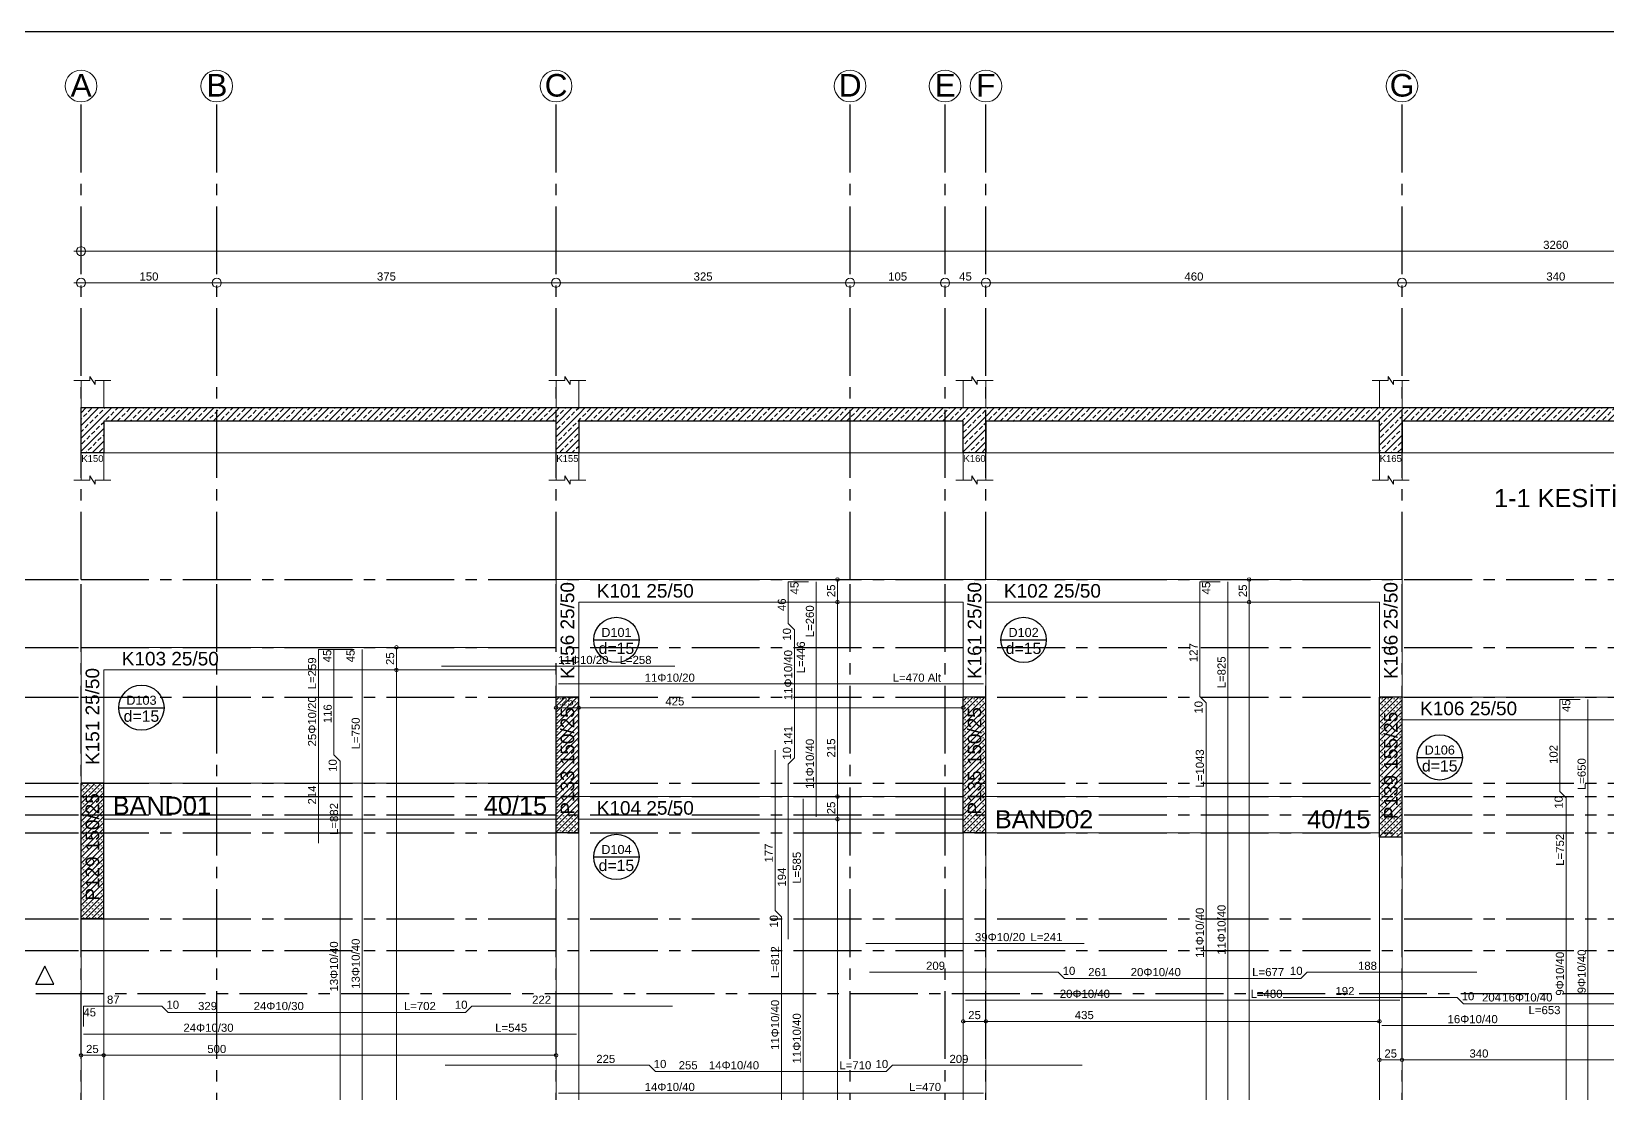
# Model space of a CAD drawing. Header units: millimetres. Extents: x 2232 to 85269, y -3593 to 5869.
# Drawn here: x 50350 to 52092, y 4695 to 5869 of the extents above; entities that cross this region are included whole.
import ezdxf

# ---------------------------------------------------------------- set-up
doc = ezdxf.new("R2010")
doc.units = ezdxf.units.MM
doc.linetypes.add('CENTER2', pattern=[112.5, 75, -12.5, 12.5, -12.5])
doc.linetypes.add('DASHDOT2', pattern=[12.7, 6.35, -3.175, 0, -3.175])
doc.layers.add('aks', color=251, linetype='DASHDOT2', lineweight=35)
for name, color, linetype in [('Donatı Topl. Uzun. Yazısı', 7, 'Continuous'), ('Donatı Uz. Yazısı', 7, 'Continuous'), ('Donatı Yazısı', 7, 'Continuous'), ('Donatı Çizgisi', 7, 'Continuous'), ('Döşeme', 7, 'Continuous'), ('Kiriş', 7, 'Continuous'), ('Panel', 7, 'Continuous'), ('Standart', 7, 'Continuous'), ('Ölçülendirme', 7, 'Continuous')]:
    doc.layers.add(name, color=color, linetype=linetype)
doc.styles.add('arial_1_18', font='arial.ttf', dxfattribs={"height": 0.2})
pattern_1 = [(45, (0, 0), (-7.071068, 7.071068), []), (45, (7.071, 0), (-7.071068, 7.071068), [5, -2.5])]
pattern_2 = [(45, (0, 0), (-3.314563, 3.314563), []), (45, (3.3146, 0), (-3.314563, 3.314563), [0, -4.6875])]

# ---------------------------------------------------------------- blocks, each defined once
blk = doc.blocks.new('IDE382Entity2564')
at = {"layer": 'Standart', "color": 159, "linetype": 'Continuous', "lineweight": -3}
for points in [[(-40, 1902.5), (-50, 1882.5)], [(-50, 1882.5), (-40, 1902.5)], [(-30, 1882.5), (-40, 1902.5)], [(-30, 1882.5), (-40, 1902.5)], [(-50, 1882.5), (-30, 1882.5)], [(-50, 1882.5), (-30, 1882.5)]]:
    blk.add_lwpolyline(points, dxfattribs=at)
at = {"layer": 'Standart', "color": 159, "linetype": 'CENTER2', "lineweight": -3}
blk.add_lwpolyline([(-50, 1872.5), (3310, 1872.5)], dxfattribs=at)
blk = doc.blocks.new('IDE382Entity2565')
at = {"layer": 'Standart', "linetype": 'Continuous', "lineweight": -3}
h = blk.add_hatch(dxfattribs=at)
h.set_pattern_fill('ANSI33', color=171, scale=40, style=0)
h.set_pattern_definition(pattern_1)
h.paths.add_polyline_path([(25, 2470), (0, 2470), (0, 2520), (25, 2520)])
h = blk.add_hatch(dxfattribs=at)
h.set_pattern_fill('ANSI33', color=171, scale=40, style=0)
h.set_pattern_definition(pattern_1)
h.paths.add_polyline_path([(525, 2505), (25, 2505), (25, 2520), (525, 2520)])
h = blk.add_hatch(dxfattribs=at)
h.set_pattern_fill('ANSI33', color=171, scale=40, style=0)
h.set_pattern_definition(pattern_1)
h.paths.add_polyline_path([(550, 2470), (525, 2470), (525, 2520), (550, 2520)])
h = blk.add_hatch(dxfattribs=at)
h.set_pattern_fill('ANSI33', color=171, scale=40, style=0)
h.set_pattern_definition(pattern_1)
h.paths.add_polyline_path([(975, 2505), (550, 2505), (550, 2520), (975, 2520)])
h = blk.add_hatch(dxfattribs=at)
h.set_pattern_fill('ANSI33', color=171, scale=40, style=0)
h.set_pattern_definition(pattern_1)
h.paths.add_polyline_path([(1000, 2470), (975, 2470), (975, 2520), (1000, 2520)])
h = blk.add_hatch(dxfattribs=at)
h.set_pattern_fill('ANSI33', color=171, scale=40, style=0)
h.set_pattern_definition(pattern_1)
h.paths.add_polyline_path([(1435, 2505), (1000, 2505), (1000, 2520), (1435, 2520)])
h = blk.add_hatch(dxfattribs=at)
h.set_pattern_fill('ANSI33', color=171, scale=40, style=0)
h.set_pattern_definition(pattern_1)
h.paths.add_polyline_path([(1460, 2470), (1435, 2470), (1435, 2520), (1460, 2520)])
h = blk.add_hatch(dxfattribs=at)
h.set_pattern_fill('ANSI33', color=171, scale=40, style=0)
h.set_pattern_definition(pattern_1)
h.paths.add_polyline_path([(1800, 2505), (1460, 2505), (1460, 2520), (1800, 2520)])
at = {"layer": 'Standart', "color": 1, "linetype": 'Continuous', "lineweight": 5}
for points in [[(-8, 2550), (9.5, 2550)], [(9.5, 2550), (9.5, 2554.5)], [(9.5, 2554.5), (15.5, 2545.5)], [(15.5, 2545.5), (15.5, 2550)], [(15.5, 2550), (33, 2550)], [(517, 2550), (534.5, 2550)], [(534.5, 2550), (534.5, 2554.5)], [(534.5, 2554.5), (540.5, 2545.5)], [(540.5, 2545.5), (540.5, 2550)], [(540.5, 2550), (558, 2550)], [(967, 2550), (984.5, 2550)], [(984.5, 2550), (984.5, 2554.5)], [(984.5, 2554.5), (990.5, 2545.5)], [(990.5, 2545.5), (990.5, 2550)], [(990.5, 2550), (1008, 2550)], [(1427, 2550), (1444.5, 2550)], [(1444.5, 2550), (1444.5, 2554.5)], [(1444.5, 2554.5), (1450.5, 2545.5)], [(1450.5, 2545.5), (1450.5, 2550)], [(1450.5, 2550), (1468, 2550)], [(-8, 2440), (9.5, 2440)], [(9.5, 2440), (9.5, 2444.5)], [(9.5, 2444.5), (15.5, 2435.5)], [(15.5, 2435.5), (15.5, 2440)], [(15.5, 2440), (33, 2440)], [(517, 2440), (534.5, 2440)], [(534.5, 2440), (534.5, 2444.5)], [(534.5, 2444.5), (540.5, 2435.5)], [(540.5, 2435.5), (540.5, 2440)], [(540.5, 2440), (558, 2440)], [(967, 2440), (984.5, 2440)], [(984.5, 2440), (984.5, 2444.5)], [(984.5, 2444.5), (990.5, 2435.5)], [(990.5, 2435.5), (990.5, 2440)], [(990.5, 2440), (1008, 2440)], [(1427, 2440), (1444.5, 2440)], [(1444.5, 2440), (1444.5, 2444.5)], [(1444.5, 2444.5), (1450.5, 2435.5)], [(1450.5, 2435.5), (1450.5, 2440)], [(1450.5, 2440), (1468, 2440)]]:
    blk.add_lwpolyline(points, dxfattribs=at)
at = {"layer": 'Standart', "color": 163, "linetype": 'Continuous', "lineweight": 5}
for points in [[(0, 2520), (0, 2550)], [(25, 2520), (25, 2550)], [(525, 2520), (525, 2550)], [(550, 2520), (550, 2550)], [(975, 2520), (975, 2550)], [(1000, 2520), (1000, 2550)], [(1435, 2520), (1435, 2550)], [(1460, 2520), (1460, 2550)], [(0, 2440), (0, 2470)], [(25, 2470), (525, 2470)], [(25, 2440), (25, 2470)], [(525, 2440), (525, 2470)], [(550, 2440), (550, 2470)], [(550, 2470), (975, 2470)], [(975, 2440), (975, 2470)], [(1000, 2470), (1435, 2470)], [(1000, 2440), (1000, 2470)], [(1435, 2440), (1435, 2470)], [(1460, 2470), (1800, 2470)], [(1460, 2440), (1460, 2470)]]:
    blk.add_lwpolyline(points, dxfattribs=at)
at = {"layer": 'Standart', "color": 159, "linetype": 'Continuous', "lineweight": -3}
for points in [[(0, 2470), (0, 2520)], [(0, 2520), (25, 2520)], [(25, 2520), (525, 2520)], [(525, 2520), (550, 2520)], [(550, 2520), (975, 2520)], [(975, 2520), (1000, 2520)], [(1000, 2520), (1435, 2520)], [(1435, 2520), (1460, 2520)], [(1460, 2520), (1800, 2520)], [(525, 2505), (25, 2505)], [(25, 2505), (25, 2470)], [(525, 2470), (525, 2505)], [(975, 2505), (550, 2505)], [(550, 2505), (550, 2470)], [(975, 2470), (975, 2505)], [(1435, 2505), (1000, 2505)], [(1000, 2505), (1000, 2470)], [(1435, 2470), (1435, 2505)], [(1800, 2505), (1460, 2505)], [(1460, 2505), (1460, 2470)], [(25, 2470), (0, 2470)], [(550, 2470), (525, 2470)], [(1000, 2470), (975, 2470)], [(1460, 2470), (1435, 2470)]]:
    blk.add_lwpolyline(points, dxfattribs=at)
at = {"layer": 'Standart', "color": 250, "linetype": 'Continuous', "lineweight": 5, "style": 'arial_1_18'}
for s, p in [('K150', (0.3, 2460)), ('K155', (525.3, 2460)), ('K160', (975.3, 2460)), ('K165', (1435.3, 2460))]:
    blk.add_text(s, height=7.5, dxfattribs=at).set_placement(p)
at = {"layer": 'Standart', "color": 166, "linetype": 'Continuous', "lineweight": 5, "style": 'arial_1_18'}
blk.add_text('1-1 KESİTİ', height=20, dxfattribs=at).set_placement((1561.7, 2410))
blk = doc.blocks.new('IDE382Entity2816')
at = {"layer": 'Kiriş', "color": 4, "linetype": 'Continuous', "lineweight": 5}
blk.add_lwpolyline([(1460, 1570), (1460, 2045)], dxfattribs=at)
blk = doc.blocks.new('IDE382Entity2817')
at = {"layer": 'Kiriş', "color": 4, "linetype": 'Continuous', "lineweight": 5}
blk.add_lwpolyline([(1435, 1570), (1435, 2045)], dxfattribs=at)
blk = doc.blocks.new('IDE382Entity2819')
at = {"layer": 'Kiriş', "color": 4, "linetype": 'Continuous', "lineweight": 5}
blk.add_lwpolyline([(1000, 1525), (1000, 2050)], dxfattribs=at)
blk = doc.blocks.new('IDE382Entity2820')
at = {"layer": 'Kiriş', "color": 4, "linetype": 'Continuous', "lineweight": 5}
blk.add_lwpolyline([(975, 1525), (975, 2050)], dxfattribs=at)
blk = doc.blocks.new('IDE382Entity2856')
at = {"layer": 'Kiriş', "color": 4, "linetype": 'Continuous', "lineweight": 5}
blk.add_lwpolyline([(550, 1525), (550, 2050)], dxfattribs=at)
blk = doc.blocks.new('IDE382Entity2857')
at = {"layer": 'Kiriş', "color": 4, "linetype": 'Continuous', "lineweight": 5}
blk.add_lwpolyline([(525, 1525), (525, 2050)], dxfattribs=at)
blk = doc.blocks.new('IDE382Entity2868')
at = {"layer": 'Kiriş', "color": 4, "linetype": 'Continuous', "lineweight": 5}
blk.add_lwpolyline([(1460, 2175), (1800, 2175)], dxfattribs=at)
blk = doc.blocks.new('IDE382Entity2869')
at = {"layer": 'Kiriş', "color": 4, "linetype": 'Continuous', "lineweight": 5}
blk.add_lwpolyline([(1460, 2200), (1800, 2200)], dxfattribs=at)
blk = doc.blocks.new('IDE382Entity2870')
at = {"layer": 'Kiriş', "color": 159, "linetype": 'Continuous', "lineweight": 5, "style": 'arial_1_18'}
blk.add_text('K106 25/50', height=15, dxfattribs=at).set_placement((1480, 2180))
blk = doc.blocks.new('IDE382Entity2871')
at = {"layer": 'Kiriş', "color": 4, "linetype": 'Continuous', "lineweight": 5}
blk.add_lwpolyline([(1000, 2305), (1435, 2305)], dxfattribs=at)
blk = doc.blocks.new('IDE382Entity2872')
at = {"layer": 'Kiriş', "color": 4, "linetype": 'Continuous', "lineweight": 5}
blk.add_lwpolyline([(1000, 2330), (1460, 2330)], dxfattribs=at)
blk = doc.blocks.new('IDE382Entity2873')
at = {"layer": 'Kiriş', "color": 159, "linetype": 'Continuous', "lineweight": 5, "style": 'arial_1_18'}
blk.add_text('K102 25/50', height=15, dxfattribs=at).set_placement((1020, 2310))
blk = doc.blocks.new('IDE382Entity2874')
at = {"layer": 'Kiriş', "color": 4, "linetype": 'Continuous', "lineweight": 5}
blk.add_lwpolyline([(550, 2305), (975, 2305)], dxfattribs=at)
blk = doc.blocks.new('IDE382Entity2875')
at = {"layer": 'Kiriş', "color": 4, "linetype": 'Continuous', "lineweight": 5}
blk.add_lwpolyline([(525, 2330), (1000, 2330)], dxfattribs=at)
blk = doc.blocks.new('IDE382Entity2876')
at = {"layer": 'Kiriş', "color": 159, "linetype": 'Continuous', "lineweight": 5, "style": 'arial_1_18'}
blk.add_text('K101 25/50', height=15, dxfattribs=at).set_placement((570, 2310))
blk = doc.blocks.new('IDE382Entity2877')
at = {"layer": 'Kiriş', "color": 4, "linetype": 'Continuous', "lineweight": 5}
blk.add_lwpolyline([(25, 2230), (525, 2230)], dxfattribs=at)
blk = doc.blocks.new('IDE382Entity2878')
at = {"layer": 'Kiriş', "color": 4, "linetype": 'Continuous', "lineweight": 5}
blk.add_lwpolyline([(0, 2255), (525, 2255)], dxfattribs=at)
blk = doc.blocks.new('IDE382Entity2879')
at = {"layer": 'Kiriş', "color": 159, "linetype": 'Continuous', "lineweight": 5, "style": 'arial_1_18'}
blk.add_text('K103 25/50', height=15, dxfattribs=at).set_placement((45, 2235))
blk = doc.blocks.new('IDE382Entity2913')
at = {"layer": 'Kiriş', "color": 4, "linetype": 'Continuous', "lineweight": 5}
blk.add_lwpolyline([(1460, 2200), (1460, 2330)], dxfattribs=at)
blk = doc.blocks.new('IDE382Entity2914')
at = {"layer": 'Kiriş', "color": 4, "linetype": 'Continuous', "lineweight": 5}
blk.add_lwpolyline([(1435, 2200), (1435, 2305)], dxfattribs=at)
blk = doc.blocks.new('IDE382Entity2915')
at = {"layer": 'Kiriş', "color": 159, "linetype": 'Continuous', "lineweight": 5, "style": 'arial_1_18'}
blk.add_text('K166 25/50', height=15, rotation=90, dxfattribs=at).set_placement((1455, 2220))
blk = doc.blocks.new('IDE382Entity2916')
at = {"layer": 'Kiriş', "color": 4, "linetype": 'Continuous', "lineweight": 5}
blk.add_lwpolyline([(1000, 2200), (1000, 2305)], dxfattribs=at)
blk = doc.blocks.new('IDE382Entity2917')
at = {"layer": 'Kiriş', "color": 4, "linetype": 'Continuous', "lineweight": 5}
blk.add_lwpolyline([(975, 2200), (975, 2305)], dxfattribs=at)
blk = doc.blocks.new('IDE382Entity2918')
at = {"layer": 'Kiriş', "color": 159, "linetype": 'Continuous', "lineweight": 5, "style": 'arial_1_18'}
blk.add_text('K161 25/50', height=15, rotation=90, dxfattribs=at).set_placement((995, 2220))
blk = doc.blocks.new('IDE382Entity2919')
at = {"layer": 'Kiriş', "color": 4, "linetype": 'Continuous', "lineweight": 5}
blk.add_lwpolyline([(550, 2200), (550, 2305)], dxfattribs=at)
blk = doc.blocks.new('IDE382Entity2920')
at = {"layer": 'Kiriş', "color": 4, "linetype": 'Continuous', "lineweight": 5}
blk.add_lwpolyline([(525, 2200), (525, 2230)], dxfattribs=at)
blk = doc.blocks.new('IDE382Entity2921')
at = {"layer": 'Kiriş', "color": 4, "linetype": 'Continuous', "lineweight": 5}
blk.add_lwpolyline([(525, 2255), (525, 2330)], dxfattribs=at)
blk = doc.blocks.new('IDE382Entity2922')
at = {"layer": 'Kiriş', "color": 159, "linetype": 'Continuous', "lineweight": 5, "style": 'arial_1_18'}
blk.add_text('K156 25/50', height=15, rotation=90, dxfattribs=at).set_placement((545, 2220))
blk = doc.blocks.new('IDE382Entity2954')
at = {"layer": 'Kiriş', "color": 4, "linetype": 'Continuous', "lineweight": 5}
blk.add_lwpolyline([(25, 1525), (25, 1955)], dxfattribs=at)
blk = doc.blocks.new('IDE382Entity2955')
at = {"layer": 'Kiriş', "color": 4, "linetype": 'Continuous', "lineweight": 5}
blk.add_lwpolyline([(0, 1525), (0, 1955)], dxfattribs=at)
blk = doc.blocks.new('IDE382Entity2960')
at = {"layer": 'Kiriş', "color": 4, "linetype": 'Continuous', "lineweight": 5}
blk.add_lwpolyline([(25, 2105), (25, 2230)], dxfattribs=at)
blk = doc.blocks.new('IDE382Entity2961')
at = {"layer": 'Kiriş', "color": 4, "linetype": 'Continuous', "lineweight": 5}
blk.add_lwpolyline([(0, 2105), (0, 2255)], dxfattribs=at)
blk = doc.blocks.new('IDE382Entity2962')
at = {"layer": 'Kiriş', "color": 159, "linetype": 'Continuous', "lineweight": 5, "style": 'arial_1_18'}
blk.add_text('K151 25/50', height=15, rotation=90, dxfattribs=at).set_placement((20, 2125))
blk = doc.blocks.new('IDE382Entity3025')
at = {"layer": 'Panel', "linetype": 'Continuous', "lineweight": 5}
h = blk.add_hatch(dxfattribs=at)
h.set_pattern_fill('SACNCR', color=163, scale=50, style=0)
h.set_pattern_definition(pattern_2)
h.paths.add_polyline_path([(1435, 2045), (1435, 2200), (1460, 2200), (1460, 2045)])
blk = doc.blocks.new('IDE382Entity3026')
at = {"layer": 'Panel', "color": 164, "linetype": 'Continuous', "lineweight": -3}
blk.add_lwpolyline([(1460, 2045), (1435, 2045)], dxfattribs=at)
blk = doc.blocks.new('IDE382Entity3027')
at = {"layer": 'Panel', "color": 164, "linetype": 'Continuous', "lineweight": -3}
blk.add_lwpolyline([(1460, 2045), (1460, 2200)], dxfattribs=at)
blk = doc.blocks.new('IDE382Entity3028')
at = {"layer": 'Panel', "color": 164, "linetype": 'Continuous', "lineweight": -3}
blk.add_lwpolyline([(1460, 2200), (1435, 2200)], dxfattribs=at)
blk = doc.blocks.new('IDE382Entity3029')
at = {"layer": 'Panel', "color": 164, "linetype": 'Continuous', "lineweight": -3}
blk.add_lwpolyline([(1435, 2045), (1435, 2200)], dxfattribs=at)
blk = doc.blocks.new('IDE382Entity3030')
at = {"layer": 'Panel', "color": 159, "linetype": 'Continuous', "lineweight": -3, "style": 'arial_1_18'}
blk.add_text('P139 155/25', height=15, rotation=90, dxfattribs=at).set_placement((1455, 2065))
blk = doc.blocks.new('IDE382Entity3031')
at = {"layer": 'Panel', "linetype": 'Continuous', "lineweight": 5}
h = blk.add_hatch(dxfattribs=at)
h.set_pattern_fill('SACNCR', color=163, scale=50, style=0)
h.set_pattern_definition(pattern_2)
h.paths.add_polyline_path([(975, 2050), (975, 2200), (1000, 2200), (1000, 2050)])
blk = doc.blocks.new('IDE382Entity3032')
at = {"layer": 'Panel', "color": 164, "linetype": 'Continuous', "lineweight": -3}
blk.add_lwpolyline([(1000, 2050), (975, 2050)], dxfattribs=at)
blk = doc.blocks.new('IDE382Entity3033')
at = {"layer": 'Panel', "color": 164, "linetype": 'Continuous', "lineweight": -3}
blk.add_lwpolyline([(1000, 2050), (1000, 2200)], dxfattribs=at)
blk = doc.blocks.new('IDE382Entity3034')
at = {"layer": 'Panel', "color": 164, "linetype": 'Continuous', "lineweight": -3}
blk.add_lwpolyline([(1000, 2200), (975, 2200)], dxfattribs=at)
blk = doc.blocks.new('IDE382Entity3035')
at = {"layer": 'Panel', "color": 164, "linetype": 'Continuous', "lineweight": -3}
blk.add_lwpolyline([(975, 2050), (975, 2200)], dxfattribs=at)
blk = doc.blocks.new('IDE382Entity3036')
at = {"layer": 'Panel', "color": 159, "linetype": 'Continuous', "lineweight": -3, "style": 'arial_1_18'}
blk.add_text('P135 150/25', height=15, rotation=90, dxfattribs=at).set_placement((995, 2070))
blk = doc.blocks.new('IDE382Entity3049')
at = {"layer": 'Panel', "linetype": 'Continuous', "lineweight": 5}
h = blk.add_hatch(dxfattribs=at)
h.set_pattern_fill('SACNCR', color=163, scale=50, style=0)
h.set_pattern_definition(pattern_2)
h.paths.add_polyline_path([(525, 2050), (525, 2200), (550, 2200), (550, 2050)])
blk = doc.blocks.new('IDE382Entity3050')
at = {"layer": 'Panel', "color": 164, "linetype": 'Continuous', "lineweight": -3}
blk.add_lwpolyline([(550, 2050), (525, 2050)], dxfattribs=at)
blk = doc.blocks.new('IDE382Entity3051')
at = {"layer": 'Panel', "color": 164, "linetype": 'Continuous', "lineweight": -3}
blk.add_lwpolyline([(550, 2050), (550, 2200)], dxfattribs=at)
blk = doc.blocks.new('IDE382Entity3052')
at = {"layer": 'Panel', "color": 164, "linetype": 'Continuous', "lineweight": -3}
blk.add_lwpolyline([(550, 2200), (525, 2200)], dxfattribs=at)
blk = doc.blocks.new('IDE382Entity3053')
at = {"layer": 'Panel', "color": 164, "linetype": 'Continuous', "lineweight": -3}
blk.add_lwpolyline([(525, 2050), (525, 2200)], dxfattribs=at)
blk = doc.blocks.new('IDE382Entity3054')
at = {"layer": 'Panel', "color": 159, "linetype": 'Continuous', "lineweight": -3, "style": 'arial_1_18'}
blk.add_text('P133 150/25', height=15, rotation=90, dxfattribs=at).set_placement((545, 2070))
blk = doc.blocks.new('IDE382Entity3055')
at = {"layer": 'Panel', "linetype": 'Continuous', "lineweight": 5}
h = blk.add_hatch(dxfattribs=at)
h.set_pattern_fill('SACNCR', color=163, scale=50, style=0)
h.set_pattern_definition(pattern_2)
h.paths.add_polyline_path([(0, 1955), (0, 2105), (25, 2105), (25, 1955)])
blk = doc.blocks.new('IDE382Entity3056')
at = {"layer": 'Panel', "color": 164, "linetype": 'Continuous', "lineweight": -3}
blk.add_lwpolyline([(25, 1955), (0, 1955)], dxfattribs=at)
blk = doc.blocks.new('IDE382Entity3057')
at = {"layer": 'Panel', "color": 164, "linetype": 'Continuous', "lineweight": -3}
blk.add_lwpolyline([(25, 1955), (25, 2105)], dxfattribs=at)
blk = doc.blocks.new('IDE382Entity3058')
at = {"layer": 'Panel', "color": 164, "linetype": 'Continuous', "lineweight": -3}
blk.add_lwpolyline([(25, 2105), (0, 2105)], dxfattribs=at)
blk = doc.blocks.new('IDE382Entity3059')
at = {"layer": 'Panel', "color": 164, "linetype": 'Continuous', "lineweight": -3}
blk.add_lwpolyline([(0, 1955), (0, 2105)], dxfattribs=at)
blk = doc.blocks.new('IDE382Entity3060')
at = {"layer": 'Panel', "color": 159, "linetype": 'Continuous', "lineweight": -3, "style": 'arial_1_18'}
blk.add_text('P129 150/25', height=15, rotation=90, dxfattribs=at).set_placement((20, 1975))
blk = doc.blocks.new('IDE382Entity3152')
at = {"layer": 'aks', "color": 251, "linetype": 'CENTER2', "lineweight": -3}
blk.add_lwpolyline([(-528, 2330), (0, 2330)], dxfattribs=at)
blk = doc.blocks.new('IDE382Entity3154')
at = {"layer": 'aks', "color": 251, "linetype": 'CENTER2', "lineweight": -3}
blk.add_lwpolyline([(0, 2330), (3260, 2330)], dxfattribs=at)
blk = doc.blocks.new('IDE382Entity3159')
at = {"layer": 'aks', "color": 251, "linetype": 'CENTER2', "lineweight": -3}
blk.add_lwpolyline([(-528, 2255), (0, 2255)], dxfattribs=at)
blk = doc.blocks.new('IDE382Entity3161')
at = {"layer": 'aks', "color": 251, "linetype": 'CENTER2', "lineweight": -3}
blk.add_lwpolyline([(0, 2255), (3260, 2255)], dxfattribs=at)
blk = doc.blocks.new('IDE382Entity3166')
at = {"layer": 'aks', "color": 251, "linetype": 'CENTER2', "lineweight": -3}
blk.add_lwpolyline([(-528, 2200), (0, 2200)], dxfattribs=at)
blk = doc.blocks.new('IDE382Entity3168')
at = {"layer": 'aks', "color": 251, "linetype": 'CENTER2', "lineweight": -3}
blk.add_lwpolyline([(0, 2200), (3260, 2200)], dxfattribs=at)
blk = doc.blocks.new('IDE382Entity3173')
at = {"layer": 'aks', "color": 251, "linetype": 'CENTER2', "lineweight": -3}
blk.add_lwpolyline([(-528, 2050), (0, 2050)], dxfattribs=at)
blk = doc.blocks.new('IDE382Entity3175')
at = {"layer": 'aks', "color": 251, "linetype": 'CENTER2', "lineweight": -3}
blk.add_lwpolyline([(0, 2050), (3260, 2050)], dxfattribs=at)
blk = doc.blocks.new('IDE382Entity3180')
at = {"layer": 'aks', "color": 251, "linetype": 'CENTER2', "lineweight": -3}
blk.add_lwpolyline([(-528, 2105), (0, 2105)], dxfattribs=at)
blk = doc.blocks.new('IDE382Entity3182')
at = {"layer": 'aks', "color": 251, "linetype": 'CENTER2', "lineweight": -3}
blk.add_lwpolyline([(0, 2105), (3260, 2105)], dxfattribs=at)
blk = doc.blocks.new('IDE382Entity3187')
at = {"layer": 'aks', "color": 251, "linetype": 'CENTER2', "lineweight": -3}
blk.add_lwpolyline([(-528, 1955), (0, 1955)], dxfattribs=at)
blk = doc.blocks.new('IDE382Entity3189')
at = {"layer": 'aks', "color": 251, "linetype": 'CENTER2', "lineweight": -3}
blk.add_lwpolyline([(0, 1955), (3260, 1955)], dxfattribs=at)
blk = doc.blocks.new('IDE382Entity3194')
at = {"layer": 'aks', "color": 251, "linetype": 'CENTER2', "lineweight": -3}
blk.add_lwpolyline([(-528, 2090), (0, 2090)], dxfattribs=at)
blk = doc.blocks.new('IDE382Entity3196')
at = {"layer": 'aks', "color": 251, "linetype": 'CENTER2', "lineweight": -3}
blk.add_lwpolyline([(0, 2090), (3260, 2090)], dxfattribs=at)
blk = doc.blocks.new('IDE382Entity3201')
at = {"layer": 'aks', "color": 251, "linetype": 'CENTER2', "lineweight": -3}
blk.add_lwpolyline([(-528, 2070), (0, 2070)], dxfattribs=at)
blk = doc.blocks.new('IDE382Entity3203')
at = {"layer": 'aks', "color": 251, "linetype": 'CENTER2', "lineweight": -3}
blk.add_lwpolyline([(0, 2070), (3260, 2070)], dxfattribs=at)
blk = doc.blocks.new('IDE382Entity3208')
at = {"layer": 'aks', "color": 251, "linetype": 'CENTER2', "lineweight": -3}
blk.add_lwpolyline([(-528, 1920), (0, 1920)], dxfattribs=at)
blk = doc.blocks.new('IDE382Entity3210')
at = {"layer": 'aks', "color": 251, "linetype": 'CENTER2', "lineweight": -3}
blk.add_lwpolyline([(0, 1920), (3260, 1920)], dxfattribs=at)
blk = doc.blocks.new('IDE382Entity3335')
at = {"layer": 'aks', "color": 251, "linetype": 'CENTER2', "lineweight": -3}
blk.add_lwpolyline([(150, 2330), (150, 2858)], dxfattribs=at)
blk = doc.blocks.new('IDE382Entity3336')
at = {"layer": 'aks', "color": 251, "linetype": 'CENTER2', "lineweight": -3}
blk.add_lwpolyline([(150, 0), (150, 2330)], dxfattribs=at)
blk = doc.blocks.new('IDE382Entity3339')
at = {"layer": 'aks', "color": 30, "linetype": 'Continuous', "lineweight": 5}
blk.add_circle((150, 2875.5), 17.5, dxfattribs=at)
blk = doc.blocks.new('IDE382Entity3340')
at = {"layer": 'aks', "color": 1, "linetype": 'Continuous', "lineweight": 5, "style": 'arial_1_18'}
blk.add_text('B', height=25, dxfattribs=at).set_placement((138.4, 2863.9))
blk = doc.blocks.new('IDE382Entity3342')
at = {"layer": 'aks', "color": 251, "linetype": 'CENTER2', "lineweight": -3}
blk.add_lwpolyline([(0, 2330), (0, 2858)], dxfattribs=at)
blk = doc.blocks.new('IDE382Entity3343')
at = {"layer": 'aks', "color": 251, "linetype": 'CENTER2', "lineweight": -3}
blk.add_lwpolyline([(0, 0), (0, 2330)], dxfattribs=at)
blk = doc.blocks.new('IDE382Entity3346')
at = {"layer": 'aks', "color": 30, "linetype": 'Continuous', "lineweight": 5}
blk.add_circle((0, 2875.5), 17.5, dxfattribs=at)
blk = doc.blocks.new('IDE382Entity3347')
at = {"layer": 'aks', "color": 1, "linetype": 'Continuous', "lineweight": 5, "style": 'arial_1_18'}
blk.add_text('A', height=25, dxfattribs=at).set_placement((-11.6, 2863.9))
blk = doc.blocks.new('IDE382Entity3405')
at = {"layer": 'aks', "color": 251, "linetype": 'CENTER2', "lineweight": -3}
blk.add_lwpolyline([(525, 2330), (525, 2858)], dxfattribs=at)
blk = doc.blocks.new('IDE382Entity3406')
at = {"layer": 'aks', "color": 251, "linetype": 'CENTER2', "lineweight": -3}
blk.add_lwpolyline([(525, 0), (525, 2330)], dxfattribs=at)
blk = doc.blocks.new('IDE382Entity3409')
at = {"layer": 'aks', "color": 30, "linetype": 'Continuous', "lineweight": 5}
blk.add_circle((525, 2875.5), 17.5, dxfattribs=at)
blk = doc.blocks.new('IDE382Entity3410')
at = {"layer": 'aks', "color": 1, "linetype": 'Continuous', "lineweight": 5, "style": 'arial_1_18'}
blk.add_text('C', height=25, dxfattribs=at).set_placement((512.4, 2863.9))
blk = doc.blocks.new('IDE382Entity3412')
at = {"layer": 'aks', "color": 251, "linetype": 'CENTER2', "lineweight": -3}
blk.add_lwpolyline([(1000, 2330), (1000, 2858)], dxfattribs=at)
blk = doc.blocks.new('IDE382Entity3413')
at = {"layer": 'aks', "color": 251, "linetype": 'CENTER2', "lineweight": -3}
blk.add_lwpolyline([(1000, 0), (1000, 2330)], dxfattribs=at)
blk = doc.blocks.new('IDE382Entity3416')
at = {"layer": 'aks', "color": 30, "linetype": 'Continuous', "lineweight": 5}
blk.add_circle((1000, 2875.5), 17.5, dxfattribs=at)
blk = doc.blocks.new('IDE382Entity3417')
at = {"layer": 'aks', "color": 1, "linetype": 'Continuous', "lineweight": 5, "style": 'arial_1_18'}
blk.add_text('F', height=25, dxfattribs=at).set_placement((989.3, 2863.9))
blk = doc.blocks.new('IDE382Entity3419')
at = {"layer": 'aks', "color": 251, "linetype": 'CENTER2', "lineweight": -3}
blk.add_lwpolyline([(850, 2330), (850, 2858)], dxfattribs=at)
blk = doc.blocks.new('IDE382Entity3420')
at = {"layer": 'aks', "color": 251, "linetype": 'CENTER2', "lineweight": -3}
blk.add_lwpolyline([(850, 0), (850, 2330)], dxfattribs=at)
blk = doc.blocks.new('IDE382Entity3423')
at = {"layer": 'aks', "color": 30, "linetype": 'Continuous', "lineweight": 5}
blk.add_circle((850, 2875.5), 17.5, dxfattribs=at)
blk = doc.blocks.new('IDE382Entity3424')
at = {"layer": 'aks', "color": 1, "linetype": 'Continuous', "lineweight": 5, "style": 'arial_1_18'}
blk.add_text('D', height=25, dxfattribs=at).set_placement((837.4, 2863.9))
blk = doc.blocks.new('IDE382Entity3426')
at = {"layer": 'aks', "color": 251, "linetype": 'CENTER2', "lineweight": -3}
blk.add_lwpolyline([(1460, 2330), (1460, 2858)], dxfattribs=at)
blk = doc.blocks.new('IDE382Entity3427')
at = {"layer": 'aks', "color": 251, "linetype": 'CENTER2', "lineweight": -3}
blk.add_lwpolyline([(1460, 0), (1460, 2330)], dxfattribs=at)
blk = doc.blocks.new('IDE382Entity3430')
at = {"layer": 'aks', "color": 30, "linetype": 'Continuous', "lineweight": 5}
blk.add_circle((1460, 2875.5), 17.5, dxfattribs=at)
blk = doc.blocks.new('IDE382Entity3431')
at = {"layer": 'aks', "color": 1, "linetype": 'Continuous', "lineweight": 5, "style": 'arial_1_18'}
blk.add_text('G', height=25, dxfattribs=at).set_placement((1446.4, 2863.9))
blk = doc.blocks.new('IDE382Entity3475')
at = {"layer": 'aks', "color": 251, "linetype": 'CENTER2', "lineweight": -3}
blk.add_lwpolyline([(955, 2330), (955, 2858)], dxfattribs=at)
blk = doc.blocks.new('IDE382Entity3476')
at = {"layer": 'aks', "color": 251, "linetype": 'CENTER2', "lineweight": -3}
blk.add_lwpolyline([(955, 0), (955, 2330)], dxfattribs=at)
blk = doc.blocks.new('IDE382Entity3479')
at = {"layer": 'aks', "color": 30, "linetype": 'Continuous', "lineweight": 5}
blk.add_circle((955, 2875.5), 17.5, dxfattribs=at)
blk = doc.blocks.new('IDE382Entity3480')
at = {"layer": 'aks', "color": 1, "linetype": 'Continuous', "lineweight": 5, "style": 'arial_1_18'}
blk.add_text('E', height=25, dxfattribs=at).set_placement((943.4, 2863.9))
blk = doc.blocks.new('IDE382Entity3488')
at = {"layer": 'Döşeme', "color": 117, "linetype": 'Continuous', "lineweight": -3}
blk.add_lwpolyline([(41.7, 2188.3), (91.7, 2188.3)], dxfattribs=at)
blk.add_circle((66.7, 2188.3), 25, dxfattribs=at)
at = {"layer": 'Döşeme', "color": 178, "linetype": 'Continuous', "lineweight": -3, "style": 'arial_1_18'}
blk.add_text('D103', height=10, dxfattribs=at).set_placement((50, 2191.5))
at = {"layer": 'Döşeme', "color": 164, "linetype": 'Continuous', "lineweight": -3, "style": 'arial_1_18'}
blk.add_text('d=15', height=12.5, dxfattribs=at).set_placement((47, 2172.7))
blk = doc.blocks.new('IDE382Entity3489')
at = {"layer": 'Kiriş', "color": 4, "linetype": 'Continuous', "lineweight": 5}
blk.add_lwpolyline([(550, 2065), (975, 2065)], dxfattribs=at)
blk = doc.blocks.new('IDE382Entity3490')
at = {"layer": 'Kiriş', "color": 4, "linetype": 'Continuous', "lineweight": 5}
blk.add_lwpolyline([(550, 2090), (975, 2090)], dxfattribs=at)
blk = doc.blocks.new('IDE382Entity3491')
at = {"layer": 'Kiriş', "color": 159, "linetype": 'Continuous', "lineweight": 5, "style": 'arial_1_18'}
blk.add_text('K104 25/50', height=15, dxfattribs=at).set_placement((570, 2070))
blk = doc.blocks.new('IDE382Entity3492')
at = {"layer": 'Döşeme', "color": 117, "linetype": 'Continuous', "lineweight": -3}
blk.add_lwpolyline([(566.7, 2263.3), (616.7, 2263.3)], dxfattribs=at)
blk.add_circle((591.7, 2263.3), 25, dxfattribs=at)
at = {"layer": 'Döşeme', "color": 178, "linetype": 'Continuous', "lineweight": -3, "style": 'arial_1_18'}
blk.add_text('D101', height=10, dxfattribs=at).set_placement((575, 2266.5))
at = {"layer": 'Döşeme', "color": 164, "linetype": 'Continuous', "lineweight": -3, "style": 'arial_1_18'}
blk.add_text('d=15', height=12.5, dxfattribs=at).set_placement((572, 2247.7))
blk = doc.blocks.new('IDE382Entity3493')
at = {"layer": 'Döşeme', "color": 117, "linetype": 'Continuous', "lineweight": -3}
blk.add_lwpolyline([(566.7, 2023.3), (616.7, 2023.3)], dxfattribs=at)
blk.add_circle((591.7, 2023.3), 25, dxfattribs=at)
at = {"layer": 'Döşeme', "color": 164, "linetype": 'Continuous', "lineweight": -3, "style": 'arial_1_18'}
blk.add_text('d=15', height=12.5, dxfattribs=at).set_placement((572, 2007.7))
at = {"layer": 'Döşeme', "color": 178, "linetype": 'Continuous', "lineweight": -3, "style": 'arial_1_18'}
blk.add_text('D104', height=10, dxfattribs=at).set_placement((575, 2026.5))
blk = doc.blocks.new('IDE382Entity3494')
at = {"layer": 'Döşeme', "color": 117, "linetype": 'Continuous', "lineweight": -3}
blk.add_lwpolyline([(1016.7, 2263.3), (1066.7, 2263.3)], dxfattribs=at)
blk.add_circle((1041.7, 2263.3), 25, dxfattribs=at)
at = {"layer": 'Döşeme', "color": 178, "linetype": 'Continuous', "lineweight": -3, "style": 'arial_1_18'}
blk.add_text('D102', height=10, dxfattribs=at).set_placement((1025, 2266.5))
at = {"layer": 'Döşeme', "color": 164, "linetype": 'Continuous', "lineweight": -3, "style": 'arial_1_18'}
blk.add_text('d=15', height=12.5, dxfattribs=at).set_placement((1022, 2247.7))
blk = doc.blocks.new('IDE382Entity3495')
at = {"layer": 'Döşeme', "color": 117, "linetype": 'Continuous', "lineweight": -3}
blk.add_lwpolyline([(1476.7, 2133.3), (1526.7, 2133.3)], dxfattribs=at)
blk.add_circle((1501.7, 2133.3), 25, dxfattribs=at)
at = {"layer": 'Döşeme', "color": 178, "linetype": 'Continuous', "lineweight": -3, "style": 'arial_1_18'}
blk.add_text('D106', height=10, dxfattribs=at).set_placement((1485, 2136.5))
at = {"layer": 'Döşeme', "color": 164, "linetype": 'Continuous', "lineweight": -3, "style": 'arial_1_18'}
blk.add_text('d=15', height=12.5, dxfattribs=at).set_placement((1482, 2117.7))
blk = doc.blocks.new('IDE382Entity3539')
at = {"layer": 'Kiriş', "color": 231, "linetype": 'Continuous', "lineweight": 5}
blk.add_lwpolyline([(1000, 2090), (1435, 2090)], dxfattribs=at)
blk = doc.blocks.new('IDE382Entity3540')
at = {"layer": 'Kiriş', "color": 231, "linetype": 'Continuous', "lineweight": 5}
blk.add_lwpolyline([(975, 2050), (1000, 2050)], dxfattribs=at)
blk = doc.blocks.new('IDE382Entity3541')
at = {"layer": 'Kiriş', "color": 231, "linetype": 'Continuous', "lineweight": 5}
blk.add_lwpolyline([(1000, 2050), (1435, 2050)], dxfattribs=at)
blk = doc.blocks.new('IDE382Entity3542')
at = {"layer": 'Kiriş', "color": 231, "linetype": 'Continuous', "lineweight": 5}
blk.add_lwpolyline([(975, 2050), (975, 2065)], dxfattribs=at)
blk = doc.blocks.new('IDE382Entity3543')
at = {"layer": 'Kiriş', "color": 231, "linetype": 'Continuous', "lineweight": 5}
blk.add_lwpolyline([(975, 2065), (975, 2090)], dxfattribs=at)
blk = doc.blocks.new('IDE382Entity3544')
at = {"layer": 'Kiriş', "color": 231, "linetype": 'Continuous', "lineweight": 5}
blk.add_lwpolyline([(1460, 2050), (1460, 2090)], dxfattribs=at)
blk = doc.blocks.new('IDE382Entity3545')
at = {"layer": 'Kiriş', "color": 166, "linetype": 'Continuous', "lineweight": 5, "style": 'arial_1_18'}
blk.add_text('BAND02', height=20, dxfattribs=at).set_placement((1010, 2055))
blk = doc.blocks.new('IDE382Entity3546')
at = {"layer": 'Kiriş', "color": 166, "linetype": 'Continuous', "lineweight": 5, "style": 'arial_1_18'}
blk.add_text('40/15', height=20, dxfattribs=at).set_placement((1355.1, 2055))
blk = doc.blocks.new('IDE382Entity3565')
at = {"layer": 'Kiriş', "color": 231, "linetype": 'Continuous', "lineweight": 5}
blk.add_lwpolyline([(0, 2105), (25, 2105)], dxfattribs=at)
blk = doc.blocks.new('IDE382Entity3566')
at = {"layer": 'Kiriş', "color": 231, "linetype": 'Continuous', "lineweight": 5}
blk.add_lwpolyline([(25, 2105), (525, 2105)], dxfattribs=at)
blk = doc.blocks.new('IDE382Entity3567')
at = {"layer": 'Kiriş', "color": 231, "linetype": 'Continuous', "lineweight": 5}
blk.add_lwpolyline([(25, 2065), (525, 2065)], dxfattribs=at)
blk = doc.blocks.new('IDE382Entity3568')
at = {"layer": 'Kiriş', "color": 231, "linetype": 'Continuous', "lineweight": 5}
blk.add_lwpolyline([(0, 2065), (0, 2105)], dxfattribs=at)
blk = doc.blocks.new('IDE382Entity3569')
at = {"layer": 'Kiriş', "color": 231, "linetype": 'Continuous', "lineweight": 5}
blk.add_lwpolyline([(550, 2065), (550, 2090)], dxfattribs=at)
blk = doc.blocks.new('IDE382Entity3570')
at = {"layer": 'Kiriş', "color": 231, "linetype": 'Continuous', "lineweight": 5}
blk.add_lwpolyline([(550, 2090), (550, 2105)], dxfattribs=at)
blk = doc.blocks.new('IDE382Entity3571')
at = {"layer": 'Kiriş', "color": 166, "linetype": 'Continuous', "lineweight": 5, "style": 'arial_1_18'}
blk.add_text('BAND01', height=20, dxfattribs=at).set_placement((35, 2070))
blk = doc.blocks.new('IDE382Entity3572')
at = {"layer": 'Kiriş', "color": 166, "linetype": 'Continuous', "lineweight": 5, "style": 'arial_1_18'}
blk.add_text('40/15', height=20, dxfattribs=at).set_placement((445.1, 2070))
blk = doc.blocks.new('IDE382Entity3844')
at = {"layer": 'Ölçülendirme', "color": 1, "linetype": 'Continuous', "lineweight": 5}
for points in [[(-8, 2693), (3268, 2693)], [(-8, 2658), (3268, 2658)]]:
    blk.add_lwpolyline(points, dxfattribs=at)
for centre in [(0, 2693), (0, 2658), (150, 2658), (525, 2658), (850, 2658), (955, 2658), (1000, 2658), (1460, 2658)]:
    blk.add_circle(centre, 5, dxfattribs=at)
at = {"layer": 'Ölçülendirme', "color": 1, "linetype": 'Continuous', "lineweight": 5, "style": 'arial_1_18'}
for s, p in [('3260', (1616, 2695.5)), ('150', (64.5, 2660.5)), ('375', (327, 2660.5)), ('325', (677, 2660.5)), ('105', (892, 2660.5)), ('45', (970.5, 2660.5)), ('460', (1219.5, 2660.5)), ('340', (1619.5, 2660.5))]:
    blk.add_text(s, height=9, dxfattribs=at).set_placement(p)
blk = doc.blocks.new('IDE382Entity3859')
at = {"layer": 'Donatı Çizgisi', "color": 5, "linetype": 'Continuous', "lineweight": 5}
for points in [[(781.5, 2281.3), (781.5, 2327.5)], [(781.5, 2327.5), (804, 2327.5)], [(812.5, 2067.5), (812.5, 2327.5)], [(1236.5, 2200.6), (1236.5, 2327.5)], [(1236.5, 2327.5), (1259, 2327.5)], [(1267.5, 1502.5), (1267.5, 2327.5)], [(788.5, 2274.3), (781.5, 2281.3)], [(788.5, 2133), (788.5, 2274.3)], [(262.3, 2038.5), (262.3, 2252.5)], [(262.3, 2252.5), (284.8, 2252.5)], [(279.5, 2136.3), (279.5, 2252.5)], [(279.5, 2252.5), (302, 2252.5)], [(310.5, 1502.5), (310.5, 2252.5)], [(398.5, 2234.1), (656.3, 2234.1)], [(527.5, 2214.5), (997.5, 2214.5)], [(1243.5, 2193.6), (1236.5, 2200.6)], [(1634.5, 2095.6), (1634.5, 2197.5)], [(1634.5, 2197.5), (1657, 2197.5)], [(1665.5, 1547.5), (1665.5, 2197.5)], [(1243.5, 1681), (1243.5, 2193.6)], [(286.5, 2129.3), (279.5, 2136.3)], [(286.5, 1666), (286.5, 2129.3)], [(767, 1964), (767, 2141.2)], [(781.5, 2126), (788.5, 2133)], [(781.5, 1932.5), (781.5, 2126)], [(1641.5, 2088.6), (1634.5, 2095.6)], [(798, 1502.5), (798, 2087.5)], [(1641.5, 1691), (1641.5, 2088.6)], [(774, 1957), (767, 1964)], [(774, 1633), (774, 1957)], [(867.3, 1927.7), (1108.8, 1927.7)], [(871.3, 1896), (1080, 1896)], [(1080, 1896), (1087, 1889)], [(1087, 1889), (1348, 1889)], [(1348, 1889), (1355, 1896)], [(1355, 1896), (1542.5, 1896)], [(977.5, 1865), (1457.5, 1865)], [(1328.8, 1868), (1521, 1868)], [(1521, 1868), (1528, 1861)], [(2.5, 1836), (2.5, 1858.5)], [(2.5, 1858.5), (89.4, 1858.5)], [(89.4, 1858.5), (96.4, 1851.5)], [(96.4, 1851.5), (425, 1851.5)], [(425, 1851.5), (432, 1858.5)], [(432, 1858.5), (653.8, 1858.5)], [(1528, 1861), (1732, 1861)], [(1437.5, 1837), (1822.5, 1837)], [(2.5, 1827.5), (547.5, 1827.5)], [(402.5, 1793), (628, 1793)], [(628, 1793), (635, 1786)], [(635, 1786), (890, 1786)], [(890, 1786), (897, 1793)], [(897, 1793), (1106.3, 1793)], [(527.5, 1762), (997.5, 1762)]]:
    blk.add_lwpolyline(points, dxfattribs=at)
at = {"layer": 'Donatı Topl. Uzun. Yazısı', "color": 1, "linetype": 'Continuous', "lineweight": 5, "style": 'arial_1_18'}
for s, p in [('L=260', (810, 2266.2)), ('L=446', (800, 2226.3)), ('L=259', (259.8, 2208.6)), ('L=825', (1265, 2209.7)), ('L=750', (308, 2142.2)), ('L=1043', (1241, 2100)), ('L=650', (1663, 2097.2)), ('L=882', (284, 2047.6)), ('L=752', (1639, 2013.5)), ('L=585', (795.5, 1993.7)), ('L=812', (771.5, 1889.3))]:
    blk.add_text(s, height=9, rotation=90, dxfattribs=at).set_placement(p)
for s, p in [('L=258', (595.2, 2236.6)), ('L=470 Alt', (897, 2217)), ('L=241', (1049.3, 1930.2)), ('L=677', (1294.4, 1891.5)), ('L=480', (1292.6, 1867.5)), ('L=702', (356.8, 1854)), ('L=653', (1599.8, 1849.5)), ('L=545', (457.7, 1830)), ('L=710', (838.1, 1788.5)), ('L=470', (915.2, 1764.5))]:
    blk.add_text(s, height=9, dxfattribs=at).set_placement(p)
at = {"layer": 'Donatı Uz. Yazısı', "color": 5, "linetype": 'Continuous', "lineweight": 5, "style": 'arial_1_18'}
for s, p in [('45', (793, 2313.5)), ('45', (1248, 2313.5)), ('46', (779, 2295.1)), ('10', (784.6, 2262.4)), ('45', (276.5, 2238.5)), ('45', (302.3, 2238.5)), ('127', (1234, 2238.6)), ('10', (1239.6, 2181.7)), ('45', (1646, 2183.5)), ('116', (277, 2171.1)), ('141', (786, 2147.1)), ('10', (784.6, 2130.9)), ('102', (1632, 2126.1)), ('10', (282.6, 2117.4)), ('214', (259.8, 2081.3)), ('10', (1637.6, 2076.7)), ('177', (764.5, 2017.2)), ('194', (779, 1990.5)), ('10', (770.1, 1945.1))]:
    blk.add_text(s, height=9, rotation=90, dxfattribs=at).set_placement(p)
for s, p in [('209', (933.9, 1898.5)), ('10', (1084.9, 1892.9)), ('261', (1113.1, 1891.5)), ('10', (1336.1, 1892.9)), ('188', (1411.3, 1898.5)), ('87', (28.6, 1861)), ('10', (94.3, 1855.4)), ('10', (413.1, 1855.4)), ('222', (498.5, 1861)), ('192', (1386.4, 1870.5)), ('10', (1525.9, 1864.9)), ('204', (1548.4, 1863.5)), ('45', (2.5, 1847)), ('329', (129.3, 1854)), ('225', (569.4, 1795.5)), ('10', (632.9, 1789.9)), ('255', (660.5, 1788.5)), ('10', (878.1, 1789.9)), ('209', (959.8, 1795.5))]:
    blk.add_text(s, height=9, dxfattribs=at).set_placement(p)
at = {"layer": 'Donatı Yazısı', "color": 5, "linetype": 'Continuous', "lineweight": 5, "style": 'arial_1_18'}
for s, p in [('11Φ10/40', (786, 2196.6)), ('25Φ10/20', (259.8, 2145.5)), ('11Φ10/40', (810, 2098.4)), ('11Φ10/40', (1265, 1915)), ('11Φ10/40', (1241, 1911.7)), ('13Φ10/40', (284, 1874.5)), ('13Φ10/40', (308, 1877.5)), ('9Φ10/40', (1639, 1869.9)), ('9Φ10/40', (1663, 1872.5)), ('11Φ10/40', (771.5, 1809.9)), ('11Φ10/40', (795.5, 1795))]:
    blk.add_text(s, height=9, rotation=90, dxfattribs=at).set_placement(p)
for s, p in [('11Φ10/20', (527.4, 2236.6)), ('11Φ10/20', (622.9, 2217)), ('39Φ10/20', (988, 1930.2)), ('20Φ10/40', (1160.1, 1891.5)), ('20Φ10/40', (1081.7, 1867.5)), ('16Φ10/40', (1570.8, 1863.5)), ('24Φ10/30', (190.7, 1854)), ('16Φ10/40', (1510.3, 1839.5)), ('24Φ10/30', (113.1, 1830)), ('14Φ10/40', (693.9, 1788.5)), ('14Φ10/40', (622.9, 1764.5))]:
    blk.add_text(s, height=9, dxfattribs=at).set_placement(p)
blk = doc.blocks.new('IDE382Entity3860')
at = {"layer": 'Ölçülendirme', "color": 1, "linetype": 'Continuous', "lineweight": 5}
for points in [[(836, 2065), (836, 2330)], [(1291, 1500), (1291, 2330)], [(348.5, 1500), (348.5, 2255)], [(525, 2188.3), (975, 2188.3)], [(836, 1500), (836, 2065)], [(975, 1841.5), (1435, 1841.5)], [(0, 1804), (525, 1804)], [(1435, 1799), (1800, 1799)]]:
    blk.add_lwpolyline(points, dxfattribs=at)
for centre in [(836, 2330), (1291, 2330), (836, 2305), (1291, 2305), (348.5, 2255), (348.5, 2230), (525, 2188.3), (550, 2188.3), (975, 2188.3), (836, 2090), (836, 2065), (836, 2065), (975, 1841.5), (1000, 1841.5), (1435, 1841.5), (0, 1804), (25, 1804), (525, 1804), (1435, 1799), (1460, 1799)]:
    blk.add_circle(centre, 2, dxfattribs=at)
at = {"layer": 'Ölçülendirme', "color": 1, "linetype": 'Continuous', "lineweight": 5, "style": 'arial_1_18'}
for s, p in [('25', (833.5, 2310.5)), ('25', (1288.5, 2310.5)), ('25', (346, 2235.5)), ('215', (833.5, 2133.3)), ('25', (833.5, 2070.5))]:
    blk.add_text(s, height=9, rotation=90, dxfattribs=at).set_placement(p)
for s, p in [('25', (530.5, 2190.8)), ('425', (645.8, 2190.8)), ('25', (980.5, 1844)), ('435', (1098.3, 1844)), ('25', (5.5, 1806.5)), ('500', (139.5, 1806.5)), ('25', (1440.5, 1801.5)), ('340', (1534.5, 1801.5))]:
    blk.add_text(s, height=9, dxfattribs=at).set_placement(p)

msp = doc.modelspace()

# ---------------------------------------------------------------- linework, layer by layer
msp.add_line((3332.4, 5868.7), (79990.7, 5868.7))

# ---------------------------------------------------------------- block references
at = {"layer": 'aks'}
for name in ['IDE382Entity3346', 'IDE382Entity3347', 'IDE382Entity3339', 'IDE382Entity3340', 'IDE382Entity3409', 'IDE382Entity3410', 'IDE382Entity3423', 'IDE382Entity3424', 'IDE382Entity3479', 'IDE382Entity3480', 'IDE382Entity3416', 'IDE382Entity3417', 'IDE382Entity3430', 'IDE382Entity3431', 'IDE382Entity3342', 'IDE382Entity3335', 'IDE382Entity3405', 'IDE382Entity3419', 'IDE382Entity3475', 'IDE382Entity3412', 'IDE382Entity3426', 'IDE382Entity3152', 'IDE382Entity3154', 'IDE382Entity3343', 'IDE382Entity3336', 'IDE382Entity3406', 'IDE382Entity3420', 'IDE382Entity3476', 'IDE382Entity3413', 'IDE382Entity3427', 'IDE382Entity3159', 'IDE382Entity3161', 'IDE382Entity3166', 'IDE382Entity3168', 'IDE382Entity3180', 'IDE382Entity3182', 'IDE382Entity3194', 'IDE382Entity3196', 'IDE382Entity3201', 'IDE382Entity3203', 'IDE382Entity3173', 'IDE382Entity3175', 'IDE382Entity3187', 'IDE382Entity3189', 'IDE382Entity3208', 'IDE382Entity3210']:
    msp.add_blockref(name, (50405.2, 2932.9), dxfattribs=at)
at = {"layer": 'Döşeme'}
for name in ['IDE382Entity3492', 'IDE382Entity3494', 'IDE382Entity3488', 'IDE382Entity3495', 'IDE382Entity3493']:
    msp.add_blockref(name, (50405.2, 2932.9), dxfattribs=at)
at = {"layer": 'Kiriş'}
for name in ['IDE382Entity2875', 'IDE382Entity2921', 'IDE382Entity2872', 'IDE382Entity2913', 'IDE382Entity2922', 'IDE382Entity2876', 'IDE382Entity2918', 'IDE382Entity2873', 'IDE382Entity2915', 'IDE382Entity2874', 'IDE382Entity2919', 'IDE382Entity2917', 'IDE382Entity2871', 'IDE382Entity2916', 'IDE382Entity2914', 'IDE382Entity2878', 'IDE382Entity2961', 'IDE382Entity2879', 'IDE382Entity2962', 'IDE382Entity2877', 'IDE382Entity2960', 'IDE382Entity2920', 'IDE382Entity2869', 'IDE382Entity2870', 'IDE382Entity2868', 'IDE382Entity3565', 'IDE382Entity3568', 'IDE382Entity3566', 'IDE382Entity3570', 'IDE382Entity3571', 'IDE382Entity3572', 'IDE382Entity3490', 'IDE382Entity3569', 'IDE382Entity3491', 'IDE382Entity3543', 'IDE382Entity3539', 'IDE382Entity3544', 'IDE382Entity3545', 'IDE382Entity3546', 'IDE382Entity3567', 'IDE382Entity2857', 'IDE382Entity3489', 'IDE382Entity2856', 'IDE382Entity3542', 'IDE382Entity2820', 'IDE382Entity3540', 'IDE382Entity2819', 'IDE382Entity3541', 'IDE382Entity2817', 'IDE382Entity2816', 'IDE382Entity2955', 'IDE382Entity2954']:
    msp.add_blockref(name, (50405.2, 2932.9), dxfattribs=at)
at = {"layer": 'Panel'}
for name in ['IDE382Entity3049', 'IDE382Entity3052', 'IDE382Entity3053', 'IDE382Entity3051', 'IDE382Entity3031', 'IDE382Entity3034', 'IDE382Entity3035', 'IDE382Entity3033', 'IDE382Entity3025', 'IDE382Entity3028', 'IDE382Entity3029', 'IDE382Entity3027', 'IDE382Entity3054', 'IDE382Entity3036', 'IDE382Entity3030', 'IDE382Entity3055', 'IDE382Entity3058', 'IDE382Entity3059', 'IDE382Entity3057', 'IDE382Entity3060', 'IDE382Entity3050', 'IDE382Entity3032', 'IDE382Entity3026', 'IDE382Entity3056']:
    msp.add_blockref(name, (50405.2, 2932.9), dxfattribs=at)
at = {"layer": 'Standart'}
for name in ['IDE382Entity3844', 'IDE382Entity2565', 'IDE382Entity3860', 'IDE382Entity3859', 'IDE382Entity2564']:
    msp.add_blockref(name, (50405.2, 2932.9), dxfattribs=at)

doc.saveas('drawing.dxf')
